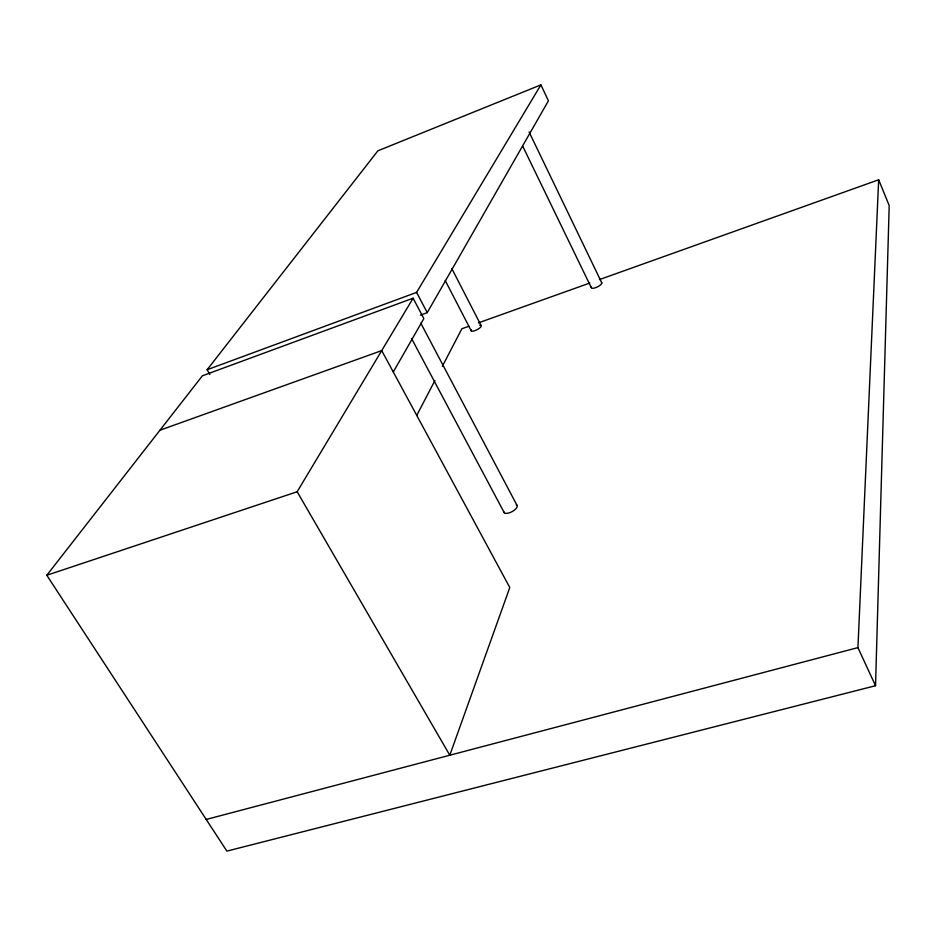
<?xml version="1.0" encoding="UTF-8"?>
<svg xmlns="http://www.w3.org/2000/svg" width="936" height="936" viewBox="0 0 936 936"><rect width="100%" height="100%" fill="white"/><g stroke="black" fill="none" stroke-linecap="round" stroke-linejoin="round"><path stroke-width="1.4" d="M393.284 371.99L423.844 318.568L413.115 298.198L202.398 375.792L46.8 575.254L226.886 851.116L875.534 685.725L889.2 205.557L878.67 179.782L599.449 279.583M875.534 685.725L857.938 647.618L878.67 179.782M416.695 415.502L434.912 380.542M442.33 366.304L461.893 328.758L468.772 326.301M420.404 315.128L427.237 312.647L548.438 100.772L540.903 84.883L377.898 150.801L207.125 369.732L209.886 374.47M46.8 575.254L297.157 491.751L413.115 298.198M207.125 369.732L416.59 292.395L540.903 84.883M159.939 430.221L381.724 350.602L509.792 587.527L449.795 755.223L297.157 491.751M478.401 322.861L589.82 283.035M206.212 819.445L857.938 647.618M411.524 338.434L504.258 512.717M420.814 323.201L516.988 505.311M416.59 292.395L427.237 312.647M445.185 280.437L471.299 330.923M451.76 268.468L481.069 325.435M522.709 146.145L591.271 287.621M529.097 131.976L601.801 282.929M479.712 325.19A5.639 1.755 -27.2 0 1 480.39 327.366A5.639 1.755 -27.2 0 1 474.107 330.899A5.639 1.755 -27.2 0 1 471.264 329.928M601.544 282.52A5.792 1.849 -25.8 0 1 596.829 287.188A5.792 1.849 -25.8 0 1 591.376 287.048M516.262 504.832A7.383 2.995 -28.3 0 1 512.589 511.36A7.383 2.995 -28.3 0 1 503.977 511.98"/></g></svg>
